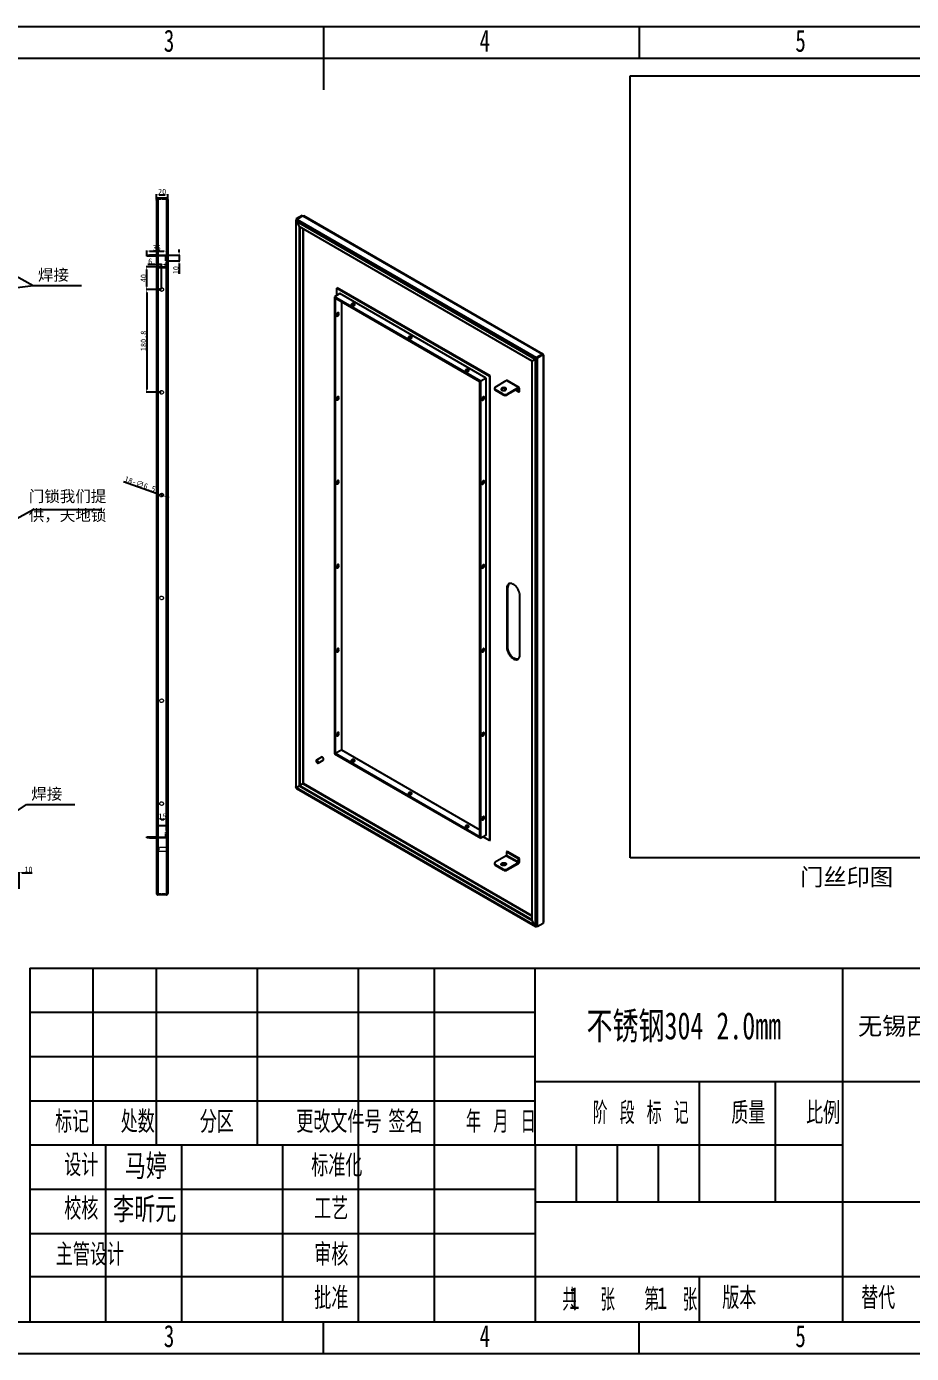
# Model space of a CAD drawing. Header units: millimetres. Extents: x -14348 to 6039, y -1826 to 2921.
# Drawn here: x -58 to 1499, y 588 to 2921 of the extents above; entities that cross this region are included whole.
import ezdxf

# ---------------------------------------------------------------- set-up
doc = ezdxf.new("R2010")
doc.units = ezdxf.units.MM
doc.linetypes.add('HIDDEN', pattern=[1.905, 1.27, -0.635])
doc.layers.add('图框', color=7, linetype='Continuous')
doc.layers.add('标注', color=3, linetype='Continuous')
doc.layers.add('文字层', color=3, linetype='Continuous', lineweight=25)
doc.styles.add('SLDTEXTSTYLE0', font='TXT', dxfattribs={"width": 0.7, "bigfont": 'bigfont'})
doc.styles.add('SLDTEXTSTYLE1', font='TXT', dxfattribs={"width": 0.6, "bigfont": 'bigfont'})
doc.styles.add('SLDTEXTSTYLE2', font='TXT', dxfattribs={"width": 0.614286, "bigfont": 'bigfont'})
doc.styles.add('SLDTEXTSTYLE3', font='TXT', dxfattribs={"width": 0.62, "bigfont": 'bigfont'})
doc.styles.add('SLDTEXTSTYLE5', font='TXT', dxfattribs={"width": 0.7})
doc.dimstyles.new('ISO-25', dxfattribs={"dimtxt": 10, "dimasz": 5, "dimexe": 1.25, "dimexo": 0.625, "dimtad": 1, "dimdsep": 46, "dimtxsty": 'Standard', "dimcen": 2.5, "dimadec": 0, "dimazin": 0, "dimtfac": 1, "dimtmove": 0, "dimatfit": 3, "dimfxl": 1, "dimarcsym": 0})
picture_1 = doc.add_image_def('image1.png', size_in_pixel=(474, 810))

# ---------------------------------------------------------------- blocks, each defined once
blk = doc.blocks.new('*D208')
at = {"layer": 'Defpoints', "color": 0, "transparency": 16777216}
for p in [(-71.4, 1433.3), (-81.4, 1404.5), (-71.4, 1404.5)]:
    blk.add_point(p, dxfattribs=at)
at = {"layer": '标注', "color": 0, "lineweight": -2, "transparency": 16777216}
for p, q in [((-86.4, 1433.3), (-91.4, 1433.3)), ((-81.4, 1405.1), (-81.4, 1434.6)), ((-81.4, 1433.3), (-71.4, 1433.3)), ((-71.4, 1405.1), (-71.4, 1434.6)), ((-66.4, 1433.3), (-48.5, 1433.3))]:
    blk.add_line(p, q, dxfattribs=at)
at = {"layer": '标注', "color": 0, "transparency": 16777216}
for points in [[(-86.4, 1434.1), (-86.4, 1432.5), (-81.4, 1433.3)], [(-66.4, 1434.1), (-66.4, 1432.5), (-71.4, 1433.3)]]:
    blk.add_solid(points, dxfattribs=at)
at = {"layer": '标注', "color": 0, "transparency": 16777216, "insert": (-54.9, 1438.9), "char_height": 10, "attachment_point": 5}
blk.add_mtext('10', dxfattribs=at)
blk = doc.blocks.new('*D221')
at = {"layer": 'Defpoints', "color": 0, "transparency": 16777216}
for p in [(188.3, 2526.4), (153.3, 2517.4), (188.3, 2516.9)]:
    blk.add_point(p, dxfattribs=at)
at = {"layer": '标注', "color": 0, "lineweight": -2, "transparency": 16777216}
for p, q in [((153.3, 2518), (153.3, 2527.7)), ((158.3, 2526.4), (183.3, 2526.4)), ((188.3, 2517.5), (188.3, 2527.7))]:
    blk.add_line(p, q, dxfattribs=at)
at = {"layer": '标注', "color": 0, "transparency": 16777216}
for points in [[(158.3, 2527.3), (158.3, 2525.6), (153.3, 2526.4)], [(183.3, 2527.3), (183.3, 2525.6), (188.3, 2526.4)]]:
    blk.add_solid(points, dxfattribs=at)
at = {"layer": '标注', "color": 0, "transparency": 16777216, "insert": (170.8, 2532.1), "char_height": 10, "attachment_point": 5}
blk.add_mtext('35', dxfattribs=at)
blk = doc.blocks.new('*D222')
at = {"layer": 'Defpoints', "color": 0, "transparency": 16777216}
for p in [(185.8, 2519.4), (186.3, 2509.4), (210.1, 2509.4)]:
    blk.add_point(p, dxfattribs=at)
at = {"layer": '标注', "color": 0, "lineweight": -2, "transparency": 16777216}
for p, q in [((210.1, 2524.4), (210.1, 2529.4)), ((186.4, 2519.4), (211.4, 2519.4)), ((186.9, 2509.4), (211.4, 2509.4)), ((210.1, 2519.4), (210.1, 2509.4)), ((210.1, 2504.4), (210.1, 2486.5))]:
    blk.add_line(p, q, dxfattribs=at)
at = {"layer": '标注', "color": 0, "transparency": 16777216}
for points in [[(209.3, 2524.4), (210.9, 2524.4), (210.1, 2519.4)], [(209.3, 2504.4), (210.9, 2504.4), (210.1, 2509.4)]]:
    blk.add_solid(points, dxfattribs=at)
at = {"layer": '标注', "color": 0, "transparency": 16777216, "insert": (204.5, 2493), "char_height": 10, "attachment_point": 5, "rotation": 90}
blk.add_mtext('10', dxfattribs=at)
blk = doc.blocks.new('*D223')
at = {"layer": 'Defpoints', "color": 0, "transparency": 16777216}
for p in [(170.3, 2616.8), (190.3, 2625.3), (190.3, 2616.8)]:
    blk.add_point(p, dxfattribs=at)
at = {"layer": '标注', "color": 0, "lineweight": -2, "transparency": 16777216}
for p, q in [((170.3, 2617.5), (170.3, 2626.5)), ((175.3, 2625.3), (185.3, 2625.3)), ((190.3, 2617.5), (190.3, 2626.5))]:
    blk.add_line(p, q, dxfattribs=at)
at = {"layer": '标注', "color": 0, "transparency": 16777216}
for points in [[(175.3, 2626.1), (175.3, 2624.5), (170.3, 2625.3)], [(185.3, 2626.1), (185.3, 2624.5), (190.3, 2625.3)]]:
    blk.add_solid(points, dxfattribs=at)
at = {"layer": '标注', "color": 0, "transparency": 16777216, "insert": (180.3, 2630.9), "char_height": 10, "attachment_point": 5}
blk.add_mtext('20', dxfattribs=at)
blk = doc.blocks.new('*D224')
at = {"layer": 'Defpoints', "color": 0, "transparency": 16777216}
for p in [(153.1, 2498.9), (179.3, 2498.9), (179.3, 2458.9)]:
    blk.add_point(p, dxfattribs=at)
at = {"layer": '标注', "color": 0, "lineweight": -2, "transparency": 16777216}
for p, q in [((178.7, 2498.9), (151.9, 2498.9)), ((153.1, 2463.9), (153.1, 2493.9)), ((178.7, 2458.9), (151.9, 2458.9))]:
    blk.add_line(p, q, dxfattribs=at)
at = {"layer": '标注', "color": 0, "transparency": 16777216}
for points in [[(152.3, 2493.9), (154, 2493.9), (153.1, 2498.9)], [(152.3, 2463.9), (154, 2463.9), (153.1, 2458.9)]]:
    blk.add_solid(points, dxfattribs=at)
at = {"layer": '标注', "color": 0, "transparency": 16777216, "insert": (147.5, 2478.9), "char_height": 10, "attachment_point": 5, "rotation": 90}
blk.add_mtext('40', dxfattribs=at)
blk = doc.blocks.new('*D225')
at = {"layer": 'Defpoints', "color": 0, "transparency": 16777216}
for p in [(179.3, 2458.9), (153.1, 2278.1), (179.3, 2278.1)]:
    blk.add_point(p, dxfattribs=at)
at = {"layer": '标注', "color": 0, "lineweight": -2, "transparency": 16777216}
for p, q in [((178.7, 2458.9), (151.9, 2458.9)), ((153.1, 2453.9), (153.1, 2283.1)), ((178.7, 2278.1), (151.9, 2278.1))]:
    blk.add_line(p, q, dxfattribs=at)
at = {"layer": '标注', "color": 0, "transparency": 16777216}
for points in [[(152.3, 2453.9), (154, 2453.9), (153.1, 2458.9)], [(152.3, 2283.1), (154, 2283.1), (153.1, 2278.1)]]:
    blk.add_solid(points, dxfattribs=at)
at = {"layer": '标注', "color": 0, "transparency": 16777216, "insert": (147.5, 2368.5), "char_height": 10, "attachment_point": 5, "rotation": 90}
blk.add_mtext('180.8', dxfattribs=at)
blk = doc.blocks.new('*D226')
at = {"layer": 'Defpoints', "color": 0, "transparency": 16777216}
for p in [(176.2, 2098.4), (182.3, 2096.2)]:
    blk.add_point(p, dxfattribs=at)
at = {"layer": '标注', "color": 0, "lineweight": -2, "transparency": 16777216}
for p, q in [((112.2, 2121.2), (171.5, 2100.1)), ((182.3, 2096.2), (176.2, 2098.4)), ((187.1, 2094.5), (191.8, 2092.9))]:
    blk.add_line(p, q, dxfattribs=at)
at = {"layer": '标注', "color": 0, "transparency": 16777216}
for points in [[(171.8, 2100.9), (171.2, 2099.3), (176.2, 2098.4)], [(187.3, 2095.3), (186.8, 2093.8), (182.3, 2096.2)]]:
    blk.add_solid(points, dxfattribs=at)
at = {"layer": '标注', "color": 0, "transparency": 16777216, "insert": (141.4, 2116.8), "char_height": 10, "attachment_point": 5, "rotation": 340.3968}
blk.add_mtext('18-∅6.5', dxfattribs=at)
blk = doc.blocks.new('*D229')
at = {"layer": 'Defpoints', "color": 0, "transparency": 16777216}
for p in [(173.3, 2498.9), (179.3, 2502.8), (179.3, 2458.9)]:
    blk.add_point(p, dxfattribs=at)
at = {"layer": '标注', "color": 0, "lineweight": -2, "transparency": 16777216}
for p, q in [((168.3, 2502.8), (155.4, 2502.8)), ((173.3, 2499.5), (173.3, 2504.1)), ((179.3, 2502.8), (173.3, 2502.8)), ((179.3, 2459.5), (179.3, 2504.1)), ((184.3, 2502.8), (189.3, 2502.8))]:
    blk.add_line(p, q, dxfattribs=at)
at = {"layer": '标注', "color": 0, "transparency": 16777216}
for points in [[(168.3, 2503.7), (168.3, 2502), (173.3, 2502.8)], [(184.3, 2503.7), (184.3, 2502), (179.3, 2502.8)]]:
    blk.add_solid(points, dxfattribs=at)
at = {"layer": '标注', "color": 0, "transparency": 16777216, "insert": (159.3, 2508.5), "char_height": 10, "attachment_point": 5}
blk.add_mtext('6', dxfattribs=at)
blk = doc.blocks.new('*D230')
at = {"layer": 'Defpoints', "color": 0, "transparency": 16777216}
for p in [(188.3, 1527), (188.3, 1516.9), (173.3, 1514.9)]:
    blk.add_point(p, dxfattribs=at)
at = {"layer": '标注', "color": 0, "lineweight": -2, "transparency": 16777216}
for p, q in [((173.3, 1515.5), (173.3, 1528.2)), ((178.3, 1527), (183.3, 1527)), ((188.3, 1517.5), (188.3, 1528.2))]:
    blk.add_line(p, q, dxfattribs=at)
at = {"layer": '标注', "color": 0, "transparency": 16777216}
for points in [[(178.3, 1527.8), (178.3, 1526.1), (173.3, 1527)], [(183.3, 1527.8), (183.3, 1526.1), (188.3, 1527)]]:
    blk.add_solid(points, dxfattribs=at)
at = {"layer": '标注', "color": 0, "transparency": 16777216, "insert": (180.8, 1532.6), "char_height": 10, "attachment_point": 5}
blk.add_mtext('15', dxfattribs=at)

msp = doc.modelspace()

# ---------------------------------------------------------------- linework, layer by layer
at = {"color": 7, "linetype": 'Continuous', "lineweight": 25}
for p, q in [((170.287, 2616.911), (172.287, 2616.911)), ((170.287, 2616.911), (170.287, 2616.84)), ((170.287, 2616.204), (170.287, 2616.84)), ((170.287, 2616.84), (172.287, 2616.84)), ((170.287, 2616.204), (170.287, 1397.618)), ((172.287, 2616.911), (172.287, 2616.84)), ((172.287, 2616.638), (172.287, 2616.84)), ((172.787, 2619.411), (172.787, 2616.704)), ((187.787, 2619.411), (172.787, 2619.411)), ((172.787, 2616.704), (172.787, 1397.118)), ((187.787, 2616.704), (187.787, 2619.411)), ((187.787, 2616.704), (187.787, 1397.118)), ((190.287, 2616.911), (188.287, 2616.911)), ((190.287, 2616.911), (190.287, 1396.911)), ((415.273, 2579.688), (415.273, 1584.255)), ((426.612, 2589.246), (416.005, 2583.123)), ((416.005, 2583.123), (416.005, 2580.913)), ((416.005, 2583.123), (417.42, 2582.307)), ((416.005, 2580.913), (416.801, 2580.453)), ((416.005, 2578.983), (416.055, 2579.012)), ((416.005, 2578.464), (416.005, 2578.983)), ((416.005, 2578.983), (421.309, 2569.798)), ((416.005, 1583.439), (416.005, 2578.464)), ((416.055, 2579.012), (416.533, 2579.288)), ((416.055, 2579.012), (421.359, 2569.827)), ((416.505, 2578.752), (416.055, 2579.012)), ((836.234, 2336.448), (416.505, 2578.752)), ((428.026, 2588.43), (417.42, 2582.307)), ((417.42, 2582.307), (417.42, 2581.511)), ((428.097, 2588.389), (417.49, 2582.266)), ((417.49, 2582.266), (417.92, 2582.018)), ((417.49, 2581.583), (417.49, 2582.266)), ((417.92, 2582.018), (838.355, 2339.306)), ((421.309, 2569.798), (421.359, 2569.827)), ((421.309, 2569.798), (421.309, 1585.981)), ((831.381, 2333.126), (421.359, 2569.827)), ((422.723, 2569.039), (422.723, 1586.798)), ((426.612, 2589.246), (428.026, 2588.43)), ((428.026, 2588.348), (428.026, 2588.43)), ((428.526, 2588.141), (428.097, 2588.389)), ((848.962, 2345.429), (428.526, 2588.141)), ((850.362, 2345.466), (429.626, 2588.352)), ((153.287, 2517.411), (153.287, 2519.411)), ((153.287, 2519.411), (158.287, 2519.411)), ((158.287, 2517.411), (153.287, 2517.411)), ((158.287, 2519.411), (158.287, 2517.411)), ((170.287, 2519.411), (158.287, 2519.411)), ((170.287, 2517.411), (158.287, 2517.411)), ((493.08, 2451.666), (483.534, 2446.155)), ((487.423, 2461.464), (488.484, 2462.076)), ((487.423, 2461.464), (756.124, 2306.346)), ((487.423, 2448.4), (487.423, 2461.464)), ((757.184, 2306.958), (488.484, 2462.076)), ((750.467, 2303.079), (493.08, 2451.666)), ((483.534, 2446.155), (483.534, 1642.679)), ((740.921, 2297.569), (483.534, 2446.155)), ((739.507, 2296.752), (484.948, 2443.705)), ((484.948, 2443.705), (484.948, 1643.495)), ((495.555, 2437.582), (495.555, 1649.618)), ((487.423, 2413.116), (487.423, 2415.801)), ((836.684, 2336.188), (831.381, 2333.126)), ((831.381, 2333.126), (832.795, 2333.942)), ((836.734, 2336.102), (831.431, 2333.039)), ((838.098, 2337.005), (832.795, 2333.942)), ((836.234, 2336.448), (837.648, 2337.265)), ((836.234, 2336.448), (836.684, 2336.188)), ((836.684, 2336.188), (838.098, 2337.005)), ((836.734, 2336.102), (838.148, 2336.918)), ((836.734, 2335.582), (838.148, 2336.399)), ((836.734, 2335.582), (836.734, 2336.102)), ((836.734, 2335.582), (836.734, 1340.557)), ((837.648, 2337.265), (838.098, 2337.005)), ((838.148, 2336.399), (838.148, 2336.918)), ((838.355, 2339.306), (838.355, 2337.673)), ((838.785, 2339.058), (838.355, 2339.306)), ((838.785, 2337.425), (838.355, 2337.673)), ((849.391, 2345.181), (838.785, 2339.058)), ((838.785, 2337.425), (838.785, 2339.058)), ((838.855, 2337.466), (838.785, 2337.425)), ((849.462, 2345.14), (838.855, 2339.017)), ((840.269, 2338.201), (838.855, 2339.017)), ((838.855, 2339.017), (838.855, 2336.807)), ((840.269, 2335.99), (838.855, 2336.807)), ((850.876, 2344.324), (840.269, 2338.201)), ((840.269, 2338.201), (840.269, 2335.99)), ((840.269, 2335.99), (840.269, 1340.149)), ((848.962, 2345.429), (849.391, 2345.181)), ((849.391, 2345.1), (849.391, 2345.181)), ((850.876, 2344.324), (849.462, 2345.14)), ((850.876, 2342.114), (850.876, 2344.324)), ((850.876, 2342.114), (850.876, 1346.272)), ((851.608, 1347.119), (851.608, 2343.307)), ((831.431, 1349.223), (831.431, 2333.039)), ((739.507, 1496.542), (739.507, 2296.752)), ((750.467, 2303.079), (740.921, 2297.569)), ((740.921, 1494.092), (740.921, 2297.569)), ((750.467, 1499.603), (750.467, 2303.079)), ((756.124, 2306.346), (757.184, 2306.958)), ((756.124, 2306.346), (756.124, 1489.805)), ((757.184, 1490.418), (757.184, 2306.958)), ((766.377, 2287.366), (785.822, 2298.592)), ((807.035, 2286.346), (785.822, 2298.592)), ((808.285, 2286.47), (787.072, 2298.716)), ((487.423, 2265.486), (487.423, 2268.171)), ((764.912, 2285.325), (764.912, 2283.692)), ((780.519, 2275.12), (766.377, 2283.284)), ((766.377, 2283.284), (766.377, 2281.651)), ((780.519, 2273.487), (766.377, 2281.651)), ((780.519, 2273.487), (780.519, 2275.12)), ((807.035, 2286.346), (787.59, 2275.12)), ((807.035, 2284.713), (787.59, 2273.487)), ((787.59, 2275.12), (787.59, 2273.487)), ((801.731, 2281.651), (807.389, 2278.384)), ((807.035, 2284.713), (807.035, 2286.346)), ((807.389, 2284.508), (808.803, 2285.325)), ((807.389, 2278.384), (807.389, 2284.508)), ((808.803, 2279.201), (807.389, 2278.384)), ((808.803, 2279.201), (808.803, 2285.325)), ((487.423, 2117.855), (487.423, 2120.54)), ((487.423, 1970.224), (487.423, 1972.91)), ((786.883, 1934.006), (788.297, 1934.823)), ((786.883, 1934.006), (786.883, 1829.081)), ((788.297, 1829.897), (788.297, 1934.823)), ((809.51, 1816.018), (809.51, 1920.944)), ((487.423, 1822.594), (487.423, 1825.279)), ((786.883, 1829.081), (788.297, 1829.897)), ((487.423, 1674.963), (487.423, 1677.648)), ((460.821, 1636.699), (451.629, 1631.393)), ((483.534, 1642.679), (740.921, 1494.092)), ((484.948, 1643.495), (495.555, 1649.618)), ((484.948, 1643.495), (739.507, 1496.542)), ((495.555, 1649.618), (739.507, 1508.788)), ((454.628, 1626.196), (463.821, 1631.503)), ((515.759, 1628.565), (513.436, 1629.906)), ((417.42, 1583.735), (422.723, 1586.798)), ((421.309, 1585.981), (422.723, 1586.798)), ((421.359, 1585.895), (422.773, 1586.711)), ((422.773, 1586.711), (831.431, 1350.798)), ((428.097, 1589.76), (422.795, 1586.699)), ((428.026, 1590.378), (428.026, 1589.719)), ((428.526, 1589.512), (428.097, 1589.76)), ((416.005, 1582.919), (421.309, 1585.981)), ((416.005, 1582.919), (417.42, 1583.735)), ((416.005, 1583.439), (416.005, 1582.919)), ((416.005, 1582.861), (416.005, 1582.919)), ((416.005, 1582.861), (416.055, 1582.832)), ((416.055, 1582.832), (421.359, 1585.895)), ((416.505, 1582.573), (416.055, 1582.832)), ((836.234, 1340.268), (416.505, 1582.573)), ((416.846, 1581.53), (836.929, 1339.022)), ((417.42, 1583.62), (417.42, 1583.735)), ((421.359, 1585.895), (831.381, 1349.194)), ((616.168, 1570.6), (613.845, 1571.941)), ((153.287, 1494.411), (153.287, 1496.411)), ((153.287, 1496.411), (158.287, 1496.411)), ((158.287, 1494.411), (153.287, 1494.411)), ((158.287, 1496.411), (158.287, 1494.411)), ((158.287, 1496.411), (170.287, 1496.411)), ((158.287, 1494.411), (170.287, 1494.411)), ((716.577, 1512.635), (714.254, 1513.976)), ((750.467, 1499.603), (740.921, 1494.092)), ((756.124, 1489.805), (744.809, 1496.337)), ((756.124, 1489.805), (757.184, 1490.418)), ((787.59, 1470.823), (786.176, 1470.007)), ((786.176, 1470.007), (786.176, 1463.883)), ((807.389, 1457.761), (786.176, 1470.007)), ((808.803, 1458.577), (787.59, 1470.823)), ((764.912, 1450.004), (764.912, 1448.371)), ((785.822, 1463.271), (766.377, 1452.045)), ((766.377, 1447.963), (780.519, 1439.799)), ((766.377, 1447.963), (766.377, 1446.33)), ((785.822, 1463.271), (807.035, 1451.024)), ((807.389, 1451.637), (786.176, 1463.883)), ((787.59, 1439.799), (807.035, 1451.024)), ((787.59, 1438.166), (807.035, 1449.391)), ((807.035, 1451.024), (807.035, 1449.391)), ((808.803, 1458.577), (807.389, 1457.761)), ((807.389, 1451.637), (807.389, 1457.761)), ((807.389, 1451.637), (808.803, 1452.453)), ((808.803, 1452.453), (808.803, 1458.577)), ((766.377, 1446.33), (780.519, 1438.166)), ((780.519, 1438.166), (780.519, 1439.799)), ((787.59, 1439.799), (787.59, 1438.166)), ((170.287, 1397.618), (170.287, 1396.982)), ((170.287, 1396.982), (172.287, 1396.982)), ((170.287, 1396.911), (170.287, 1396.982)), ((170.287, 1396.911), (172.287, 1396.911)), ((172.287, 1397.183), (172.287, 1396.982)), ((172.287, 1396.911), (172.287, 1396.982)), ((172.787, 1394.411), (172.787, 1397.118)), ((187.787, 1394.411), (172.787, 1394.411)), ((187.787, 1397.118), (187.787, 1394.411)), ((190.287, 1396.911), (188.287, 1396.911)), ((831.381, 1349.194), (831.431, 1349.223)), ((836.684, 1340.009), (831.381, 1349.194)), ((836.734, 1340.038), (831.431, 1349.223)), ((836.234, 1340.268), (836.684, 1340.009)), ((836.684, 1340.009), (836.734, 1340.038)), ((836.734, 1340.557), (836.734, 1340.038)), ((836.734, 1340.038), (837.211, 1340.313)), ((838.355, 1339.043), (838.355, 1339.963)), ((838.785, 1338.796), (838.355, 1339.043)), ((838.785, 1339.933), (838.785, 1338.796)), ((838.855, 1338.836), (838.785, 1338.796)), ((838.855, 1338.755), (838.855, 1339.933)), ((840.269, 1337.938), (838.855, 1338.755)), ((850.876, 1344.061), (840.269, 1337.938)), ((840.269, 1337.938), (840.269, 1340.149)), ((850.876, 1346.272), (850.876, 1344.061))]:
    msp.add_line(p, q, dxfattribs=at)
at = {"color": 7, "linetype": 'HIDDEN', "lineweight": 18}
for p, q in [((170.287, 2616.204), (172.287, 2616.204)), ((172.287, 2616.204), (172.287, 2616.638)), ((172.287, 1397.618), (172.287, 2616.204)), ((187.787, 2617.411), (172.787, 2617.411)), ((172.787, 2616.704), (172.787, 1397.118)), ((187.787, 1397.118), (187.787, 2616.704)), ((188.287, 2616.911), (188.287, 1396.911)), ((170.287, 2609.411), (172.287, 2609.411)), ((170.287, 2609.34), (172.287, 2609.34)), ((158.287, 2517.411), (158.287, 2519.411)), ((159.787, 2519.411), (159.787, 2517.411)), ((168.787, 2517.411), (168.787, 2519.411)), ((185.787, 2519.411), (170.287, 2519.411)), ((185.787, 2517.411), (170.287, 2517.411)), ((186.787, 2498.911), (173.287, 2498.911)), ((173.287, 1514.911), (173.287, 2498.911)), ((173.287, 2496.911), (188.287, 2496.911)), ((176.037, 2498.911), (176.037, 2496.911)), ((182.537, 2496.911), (182.537, 2498.911)), ((185.787, 2517.411), (185.787, 2519.411)), ((186.287, 2516.911), (188.287, 2516.911)), ((186.287, 2509.411), (186.287, 2516.911)), ((188.287, 2509.411), (186.287, 2509.411)), ((186.787, 2506.911), (186.787, 1506.911)), ((186.787, 2506.911), (188.287, 2506.911)), ((190.287, 2087.161), (188.287, 2087.161)), ((188.287, 2071.161), (190.287, 2071.161)), ((188.287, 1942.661), (190.287, 1942.661)), ((188.287, 1926.661), (190.287, 1926.661)), ((173.287, 1516.911), (188.287, 1516.911)), ((176.037, 1516.911), (176.037, 1514.911)), ((182.537, 1514.911), (182.537, 1516.911)), ((158.287, 1494.411), (158.287, 1496.411)), ((159.787, 1496.411), (159.787, 1494.411)), ((168.787, 1494.411), (168.787, 1496.411)), ((170.287, 1496.411), (185.787, 1496.411)), ((170.287, 1494.411), (185.787, 1494.411)), ((186.787, 1514.911), (173.287, 1514.911)), ((185.787, 1496.411), (185.787, 1494.411)), ((186.287, 1496.911), (186.287, 1504.411)), ((188.287, 1504.411), (186.287, 1504.411)), ((186.287, 1496.911), (188.287, 1496.911)), ((186.787, 1506.911), (188.287, 1506.911)), ((175.287, 1471.411), (175.287, 1477.411)), ((188.287, 1477.411), (175.287, 1477.411)), ((175.287, 1471.411), (188.287, 1471.411)), ((170.287, 1404.482), (172.287, 1404.482)), ((170.287, 1404.411), (172.287, 1404.411)), ((170.287, 1397.618), (172.287, 1397.618)), ((172.287, 1397.618), (172.287, 1397.183)), ((187.787, 1396.411), (172.787, 1396.411))]:
    msp.add_line(p, q, dxfattribs=at)
at = {"color": 8, "linetype": 'Continuous', "lineweight": 25}
for p, q in [((428.026, 2565.977), (428.026, 1590.378)), ((428.733, 1590.209), (428.733, 2565.569)), ((807.035, 2284.713), (807.389, 2284.508)), ((428.526, 1589.512), (831.431, 1356.92)), ((831.431, 1357.737), (428.733, 1590.209))]:
    msp.add_line(p, q, dxfattribs=at)
at = {"color": 7, "linetype": 'Continuous', "lineweight": 25, "flags": 128}
for points in [[(513.763, 2430.949), (514.634, 2430.59), (515.659, 2430.414), (516.728, 2430.44), (517.725, 2430.664), (518.541, 2431.063), (519.089, 2431.594), (519.308, 2432.198), (519.176, 2432.811), (518.706, 2433.366), (517.95, 2433.803), (516.988, 2434.074), (515.927, 2434.151), (514.88, 2434.024), (513.961, 2433.708), (513.269, 2433.236), (512.88, 2432.661), (512.836, 2432.044), (513.141, 2431.452), (513.763, 2430.949)], [(518.359, 2431.97), (518.981, 2431.467), (518.987, 2431.459)], [(491.489, 2416.453), (491.365, 2417.243), (491.004, 2417.803), (490.448, 2418.073), (489.755, 2418.024), (489.001, 2417.661), (488.268, 2417.023), (487.634, 2416.18), (487.17, 2415.222), (486.924, 2414.254), (486.924, 2413.381), (487.17, 2412.696), (487.634, 2412.275), (488.268, 2412.163), (489.001, 2412.372), (489.755, 2412.879), (490.448, 2413.63), (491.004, 2414.543), (491.365, 2415.519), (491.489, 2416.453)], [(614.172, 2372.984), (615.043, 2372.625), (616.068, 2372.449), (617.137, 2372.475), (618.134, 2372.699), (618.95, 2373.098), (619.498, 2373.629), (619.717, 2374.233), (619.585, 2374.846), (619.115, 2375.401), (618.359, 2375.838), (617.398, 2376.109), (616.336, 2376.186), (615.289, 2376.059), (614.37, 2375.743), (613.678, 2375.271), (613.289, 2374.696), (613.245, 2374.079), (613.55, 2373.487), (614.172, 2372.984)], [(618.768, 2374.005), (619.39, 2373.502), (619.396, 2373.494)], [(714.581, 2315.019), (715.452, 2314.66), (716.477, 2314.484), (717.546, 2314.51), (718.543, 2314.734), (719.359, 2315.133), (719.907, 2315.664), (720.127, 2316.268), (719.994, 2316.881), (719.524, 2317.436), (718.768, 2317.873), (717.807, 2318.144), (716.745, 2318.221), (715.698, 2318.094), (714.779, 2317.778), (714.087, 2317.306), (713.699, 2316.731), (713.654, 2316.114), (713.96, 2315.522), (714.581, 2315.019)], [(719.177, 2316.04), (719.799, 2315.537), (719.805, 2315.529)], [(491.489, 2268.822), (491.365, 2269.612), (491.004, 2270.172), (490.448, 2270.443), (489.755, 2270.394), (489.001, 2270.031), (488.268, 2269.393), (487.634, 2268.549), (487.17, 2267.592), (486.924, 2266.624), (486.924, 2265.75), (487.17, 2265.066), (487.634, 2264.645), (488.268, 2264.532), (489.001, 2264.741), (489.755, 2265.249), (490.448, 2265.999), (491.004, 2266.912), (491.365, 2267.889), (491.489, 2268.822)], [(747.462, 2268.683), (747.337, 2269.473), (746.977, 2270.033), (746.421, 2270.303), (745.728, 2270.254), (744.974, 2269.891), (744.24, 2269.254), (743.607, 2268.41), (743.142, 2267.453), (742.897, 2266.484), (742.897, 2265.611), (743.142, 2264.926), (743.607, 2264.505), (744.24, 2264.393), (744.974, 2264.602), (745.728, 2265.109), (746.421, 2265.86), (746.977, 2266.773), (747.337, 2267.749), (747.462, 2268.683)], [(778.044, 2285.529), (777.276, 2284.937), (776.829, 2284.245), (776.738, 2283.507), (777.01, 2282.785), (777.624, 2282.136), (778.529, 2281.613), (779.653, 2281.258), (780.905, 2281.101), (782.183, 2281.154), (783.383, 2281.412), (784.408, 2281.855), (785.176, 2282.447), (785.623, 2283.14), (785.715, 2283.878), (785.442, 2284.6), (784.828, 2285.249), (783.923, 2285.772), (782.799, 2286.126), (781.547, 2286.284), (780.27, 2286.231), (779.069, 2285.972), (778.044, 2285.529)], [(778.044, 2283.896), (777.276, 2283.304), (776.954, 2282.876)], [(785.498, 2282.876), (785.442, 2282.967), (784.828, 2283.616), (783.923, 2284.139), (782.799, 2284.493), (781.547, 2284.651), (780.27, 2284.598), (779.069, 2284.339), (778.044, 2283.896)], [(491.489, 2121.192), (491.365, 2121.981), (491.004, 2122.542), (490.448, 2122.812), (489.755, 2122.763), (489.001, 2122.4), (488.268, 2121.762), (487.634, 2120.919), (487.17, 2119.961), (486.924, 2118.993), (486.924, 2118.12), (487.17, 2117.435), (487.634, 2117.014), (488.268, 2116.902), (489.001, 2117.111), (489.755, 2117.618), (490.448, 2118.369), (491.004, 2119.282), (491.365, 2120.258), (491.489, 2121.192)], [(747.462, 2121.052), (747.337, 2121.842), (746.977, 2122.403), (746.421, 2122.673), (745.728, 2122.624), (744.974, 2122.261), (744.24, 2121.623), (743.607, 2120.78), (743.142, 2119.822), (742.897, 2118.854), (742.897, 2117.98), (743.142, 2117.296), (743.607, 2116.875), (744.24, 2116.762), (744.974, 2116.971), (745.728, 2117.479), (746.421, 2118.23), (746.977, 2119.143), (747.337, 2120.119), (747.462, 2121.052)], [(491.489, 1973.561), (491.365, 1974.351), (491.004, 1974.911), (490.448, 1975.182), (489.755, 1975.133), (489.001, 1974.769), (488.268, 1974.132), (487.634, 1973.288), (487.17, 1972.331), (486.924, 1971.363), (486.924, 1970.489), (487.17, 1969.805), (487.634, 1969.383), (488.268, 1969.271), (489.001, 1969.48), (489.755, 1969.987), (490.448, 1970.738), (491.004, 1971.651), (491.365, 1972.627), (491.489, 1973.561)], [(747.462, 1973.422), (747.337, 1974.212), (746.977, 1974.772), (746.421, 1975.042), (745.728, 1974.993), (744.974, 1974.63), (744.24, 1973.992), (743.607, 1973.149), (743.142, 1972.191), (742.897, 1971.223), (742.897, 1970.35), (743.142, 1969.665), (743.607, 1969.244), (744.24, 1969.132), (744.974, 1969.341), (745.728, 1969.848), (746.421, 1970.599), (746.977, 1971.512), (747.337, 1972.488), (747.462, 1973.422)], [(809.51, 1920.944), (809.384, 1922.964), (809.008, 1925.085), (808.39, 1927.259), (807.544, 1929.438), (806.49, 1931.573), (805.251, 1933.617), (803.853, 1935.524), (802.33, 1937.25), (800.714, 1938.759), (799.042, 1940.015), (797.351, 1940.991), (795.679, 1941.665), (794.063, 1942.023), (792.54, 1942.055), (791.143, 1941.761), (789.903, 1941.149), (788.849, 1940.231), (788.003, 1939.028), (787.386, 1937.567), (787.009, 1935.88), (786.883, 1934.006)], [(491.489, 1825.93), (491.365, 1826.72), (491.004, 1827.281), (490.448, 1827.551), (489.755, 1827.502), (489.001, 1827.139), (488.268, 1826.501), (487.634, 1825.658), (487.17, 1824.7), (486.924, 1823.732), (486.924, 1822.858), (487.17, 1822.174), (487.634, 1821.753), (488.268, 1821.641), (489.001, 1821.85), (489.755, 1822.357), (490.448, 1823.108), (491.004, 1824.021), (491.365, 1824.997), (491.489, 1825.93)], [(747.462, 1825.791), (747.337, 1826.581), (746.977, 1827.141), (746.421, 1827.412), (745.728, 1827.363), (744.974, 1827), (744.24, 1826.362), (743.607, 1825.518), (743.142, 1824.561), (742.897, 1823.593), (742.897, 1822.719), (743.142, 1822.035), (743.607, 1821.614), (744.24, 1821.501), (744.974, 1821.71), (745.728, 1822.218), (746.421, 1822.968), (746.977, 1823.881), (747.337, 1824.858), (747.462, 1825.791)], [(786.883, 1829.081), (787.009, 1827.061), (787.386, 1824.94), (788.003, 1822.765), (788.849, 1820.586), (789.903, 1818.451), (791.143, 1816.407), (792.54, 1814.501), (794.063, 1812.774), (795.679, 1811.266), (797.351, 1810.009), (799.042, 1809.033), (800.714, 1808.359), (802.33, 1808.002), (803.853, 1807.969), (805.251, 1808.263), (806.49, 1808.875), (807.544, 1809.793), (808.39, 1810.996), (809.008, 1812.457), (809.384, 1814.144), (809.51, 1816.018)], [(806.872, 1809.155), (806.665, 1809.079), (805.268, 1808.786), (803.744, 1808.818), (802.128, 1809.175), (800.456, 1809.85), (798.765, 1810.826), (797.093, 1812.082), (795.477, 1813.59), (793.954, 1815.317), (792.557, 1817.224), (791.317, 1819.267), (790.263, 1821.403), (789.418, 1823.582), (788.8, 1825.756), (788.423, 1827.877), (788.297, 1829.897)], [(491.489, 1678.3), (491.365, 1679.09), (491.004, 1679.65), (490.448, 1679.92), (489.755, 1679.871), (489.001, 1679.508), (488.268, 1678.871), (487.634, 1678.027), (487.17, 1677.069), (486.924, 1676.101), (486.924, 1675.228), (487.17, 1674.543), (487.634, 1674.122), (488.268, 1674.01), (489.001, 1674.219), (489.755, 1674.726), (490.448, 1675.477), (491.004, 1676.39), (491.365, 1677.366), (491.489, 1678.3)], [(747.462, 1678.161), (747.337, 1678.95), (746.977, 1679.511), (746.421, 1679.781), (745.728, 1679.732), (744.974, 1679.369), (744.24, 1678.731), (743.607, 1677.888), (743.142, 1676.93), (742.897, 1675.962), (742.897, 1675.089), (743.142, 1674.404), (743.607, 1673.983), (744.24, 1673.871), (744.974, 1674.08), (745.728, 1674.587), (746.421, 1675.338), (746.977, 1676.251), (747.337, 1677.227), (747.462, 1678.161)], [(463.821, 1631.503), (464.158, 1631.816), (464.41, 1632.47), (464.41, 1633.32), (464.158, 1634.265), (463.684, 1635.19), (463.046, 1635.984), (462.321, 1636.551)], [(453.129, 1631.244), (452.403, 1631.515), (451.765, 1631.458), (451.291, 1631.08), (451.039, 1630.426), (451.039, 1629.575), (451.291, 1628.63), (451.765, 1627.705), (452.403, 1626.911), (453.129, 1626.345), (453.854, 1626.074), (454.492, 1626.131), (454.966, 1626.509), (455.218, 1627.163), (455.218, 1628.014), (454.966, 1628.959), (454.492, 1629.884), (453.854, 1630.677), (453.129, 1631.244)], [(513.763, 1629.106), (514.634, 1628.747), (515.659, 1628.571), (516.728, 1628.597), (517.725, 1628.821), (518.541, 1629.22), (519.089, 1629.751), (519.308, 1630.355), (519.176, 1630.968), (518.706, 1631.523), (517.95, 1631.96), (516.988, 1632.231), (515.927, 1632.307), (514.88, 1632.181), (513.961, 1631.865), (513.269, 1631.393), (512.88, 1630.818), (512.836, 1630.201), (513.141, 1629.609), (513.763, 1629.106)], [(518.359, 1630.126), (518.981, 1629.624), (518.987, 1629.616)], [(614.172, 1571.141), (615.043, 1570.782), (616.068, 1570.606), (617.137, 1570.632), (618.134, 1570.856), (618.95, 1571.255), (619.498, 1571.786), (619.717, 1572.39), (619.585, 1573.003), (619.115, 1573.558), (618.359, 1573.995), (617.398, 1574.266), (616.336, 1574.342), (615.289, 1574.216), (614.37, 1573.9), (613.678, 1573.428), (613.289, 1572.853), (613.245, 1572.236), (613.55, 1571.644), (614.172, 1571.141)], [(618.768, 1572.161), (619.39, 1571.659), (619.396, 1571.651)], [(747.462, 1530.53), (747.337, 1531.32), (746.977, 1531.88), (746.421, 1532.151), (745.728, 1532.102), (744.974, 1531.738), (744.24, 1531.101), (743.607, 1530.257), (743.142, 1529.3), (742.897, 1528.332), (742.897, 1527.458), (743.142, 1526.774), (743.607, 1526.352), (744.24, 1526.24), (744.974, 1526.449), (745.728, 1526.956), (746.421, 1527.707), (746.977, 1528.62), (747.337, 1529.596), (747.462, 1530.53)], [(714.581, 1513.176), (715.452, 1512.817), (716.477, 1512.641), (717.546, 1512.667), (718.543, 1512.891), (719.359, 1513.29), (719.907, 1513.821), (720.127, 1514.425), (719.994, 1515.038), (719.524, 1515.593), (718.768, 1516.03), (717.807, 1516.301), (716.745, 1516.378), (715.698, 1516.251), (714.779, 1515.935), (714.087, 1515.463), (713.699, 1514.888), (713.654, 1514.271), (713.96, 1513.679), (714.581, 1513.176)], [(719.177, 1514.197), (719.799, 1513.694), (719.805, 1513.686)], [(784.408, 1446.534), (783.383, 1446.091), (782.183, 1445.833), (780.905, 1445.78), (779.653, 1445.937), (778.529, 1446.292), (777.624, 1446.814), (777.01, 1447.463), (776.738, 1448.186), (776.829, 1448.923), (777.276, 1449.616), (778.044, 1450.208), (779.069, 1450.651), (780.27, 1450.91), (781.547, 1450.962), (782.799, 1450.805), (783.923, 1450.451), (784.828, 1449.928), (785.442, 1449.279), (785.715, 1448.556), (785.623, 1447.819), (785.176, 1447.126), (784.408, 1446.534)], [(776.954, 1447.555), (777.276, 1447.983), (778.044, 1448.575), (779.069, 1449.018), (780.27, 1449.277), (781.547, 1449.329), (782.799, 1449.172), (783.923, 1448.818), (784.828, 1448.295), (785.442, 1447.646), (785.498, 1447.555)]]:
    msp.add_lwpolyline(points, dxfattribs=at)
at = {"color": 7, "linetype": 'HIDDEN', "lineweight": 18}
for centre in [(179.287, 2458.911), (179.287, 2278.111), (179.287, 2097.311), (179.287, 1916.511), (179.287, 1735.711), (179.287, 1554.911)]:
    msp.add_circle(centre, 3.25, dxfattribs=at)
for centre, radius, start, end in [((185.787, 2516.911), 2.5, 0, 90), ((185.787, 2516.911), 0.5, 0, 90), ((185.787, 1496.911), 2.5, 270, 360), ((185.787, 1496.911), 0.5, 270, 0)]:
    msp.add_arc(centre, radius, start, end, dxfattribs=at)
at = {"color": 7, "linetype": 'Continuous', "lineweight": 25}
for centre, radius, start, end in [((516.101, 2428.091), 4.488, 59.7929, 131.361273), ((485.674, 2417.156), 4.369, 287.949765, 12.055612), ((616.51, 2370.126), 4.488, 59.792907, 131.361225), ((716.919, 2312.161), 4.488, 59.792919, 131.361154), ((767.151, 2285.325), 2.183, 110.783421, 249.216579), ((786.555, 2297.57), 1.257, 65.692881, 125.617577), ((485.674, 2269.526), 4.369, 287.949765, 12.055612), ((741.647, 2269.386), 4.369, 287.949765, 12.055612), ((767.415, 2283.942), 2.515, 185.694799, 245.625342), ((784.054, 2281.944), 7.685, 242.609672, 297.390328), ((784.054, 2280.311), 7.685, 242.609672, 297.390328), ((807.726, 2285.5), 1.092, 350.785963, 129.203285), ((807.173, 2284.543), 0.218, 350.785963, 129.203285), ((485.674, 2121.895), 4.369, 287.949765, 12.055612), ((741.647, 2121.756), 4.369, 287.949765, 12.055612), ((485.674, 1974.264), 4.369, 287.949765, 12.055612), ((741.647, 1974.125), 4.369, 287.949765, 12.055612), ((796.646, 1935.551), 8.381, 132.951232, 184.989652), ((485.674, 1826.634), 4.369, 287.949765, 12.055612), ((741.647, 1826.494), 4.369, 287.949765, 12.055612), ((485.674, 1679.003), 4.369, 287.949765, 12.055612), ((741.647, 1678.864), 4.369, 287.949765, 12.055612), ((461.451, 1635.418), 1.428, 52.485264, 116.204277), ((516.101, 1626.248), 4.488, 59.792904, 131.361249), ((616.51, 1568.283), 4.488, 59.792907, 131.361225), ((741.647, 1531.233), 4.369, 287.949765, 12.055612), ((716.919, 1510.318), 4.488, 59.792907, 131.361225), ((767.415, 1448.62), 2.515, 185.694799, 245.625342), ((767.151, 1450.004), 2.183, 110.783421, 249.216579), ((785.408, 1463.918), 0.768, 302.605478, 357.394522), ((804.965, 1452.628), 3.842, 302.605478, 357.394522), ((806.621, 1451.672), 0.768, 302.605478, 357.394522), ((784.054, 1446.622), 7.685, 242.609672, 297.390328), ((784.054, 1444.989), 7.685, 242.609672, 297.390328)]:
    msp.add_arc(centre, radius, start, end, dxfattribs=at)
for points in [[(172.787, 2619.411), (172.459, 2619.373), (171.804, 2619.298), (170.978, 2618.72), (170.399, 2617.894), (170.324, 2617.238), (170.287, 2616.911)], [(170.287, 2616.204), (170.324, 2616.245), (170.399, 2616.329), (170.978, 2616.454), (171.804, 2616.579), (172.459, 2616.662), (172.787, 2616.704)], [(172.787, 2617.411), (172.721, 2617.403), (172.59, 2617.388), (172.425, 2617.273), (172.309, 2617.107), (172.294, 2616.976), (172.287, 2616.911)], [(190.287, 2616.911), (190.249, 2617.238), (190.174, 2617.894), (189.596, 2618.72), (188.769, 2619.298), (188.114, 2619.373), (187.787, 2619.411)], [(188.287, 2616.911), (188.279, 2616.976), (188.264, 2617.107), (188.148, 2617.273), (187.983, 2617.388), (187.852, 2617.403), (187.787, 2617.411)], [(187.787, 2616.704), (188.114, 2616.721), (188.769, 2616.756), (189.596, 2616.807), (190.174, 2616.859), (190.249, 2616.894), (190.287, 2616.911)], [(416.005, 2580.913), (415.8, 2580.73), (415.39, 2580.364), (415.215, 2579.688), (415.39, 2579.013), (415.8, 2578.647), (416.005, 2578.464)], [(416.505, 2578.752), (416.503, 2579.052), (416.497, 2579.652), (416.817, 2580.614), (417.313, 2581.474), (417.717, 2581.837), (417.92, 2582.018)], [(838.355, 2339.306), (838.094, 2339.159), (837.572, 2338.864), (836.899, 2338.105), (836.402, 2337.246), (836.29, 2336.714), (836.234, 2336.448)], [(836.734, 2335.582), (836.992, 2335.498), (837.509, 2335.329), (838.502, 2335.33), (839.495, 2335.533), (840.011, 2335.838), (840.269, 2335.99)], [(838.355, 2337.673), (838.279, 2337.657), (838.128, 2337.625), (837.923, 2337.514), (837.752, 2337.383), (837.683, 2337.304), (837.648, 2337.265)], [(838.148, 2336.399), (838.2, 2336.409), (838.303, 2336.43), (838.502, 2336.511), (838.7, 2336.634), (838.804, 2336.749), (838.855, 2336.807)], [(850.876, 2344.324), (850.837, 2344.583), (850.76, 2345.101), (850.314, 2345.561), (849.693, 2345.717), (849.206, 2345.525), (848.962, 2345.429)], [(850.876, 2342.114), (851.081, 2342.277), (851.491, 2342.603), (851.667, 2343.219), (851.491, 2343.834), (851.081, 2344.16), (850.876, 2344.324)], [(428.026, 1590.378), (428.078, 1590.388), (428.181, 1590.407), (428.38, 1590.385), (428.578, 1590.322), (428.682, 1590.247), (428.733, 1590.209)], [(428.733, 1590.209), (428.74, 1590.145), (428.754, 1590.018), (428.709, 1589.815), (428.629, 1589.632), (428.56, 1589.552), (428.526, 1589.512)], [(416.005, 1583.439), (415.795, 1583.554), (415.376, 1583.784), (415.307, 1584.098), (415.273, 1584.255)], [(172.787, 1397.118), (172.459, 1397.16), (171.804, 1397.243), (170.978, 1397.368), (170.399, 1397.493), (170.324, 1397.576), (170.287, 1397.618)], [(170.287, 1396.911), (170.324, 1396.583), (170.399, 1395.928), (170.978, 1395.102), (171.804, 1394.524), (172.459, 1394.448), (172.787, 1394.411)], [(172.287, 1396.911), (172.294, 1396.845), (172.309, 1396.714), (172.425, 1396.549), (172.59, 1396.433), (172.721, 1396.418), (172.787, 1396.411)], [(190.287, 1396.911), (190.249, 1396.928), (190.174, 1396.963), (189.596, 1397.014), (188.769, 1397.066), (188.114, 1397.101), (187.787, 1397.118)], [(187.787, 1396.411), (187.852, 1396.418), (187.983, 1396.433), (188.148, 1396.549), (188.264, 1396.714), (188.279, 1396.845), (188.287, 1396.911)], [(187.787, 1394.411), (188.114, 1394.448), (188.769, 1394.524), (189.596, 1395.102), (190.174, 1395.928), (190.249, 1396.583), (190.287, 1396.911)], [(836.234, 1340.268), (836.29, 1339.999), (836.402, 1339.461), (836.899, 1338.971), (837.572, 1338.785), (838.094, 1338.957), (838.355, 1339.043)], [(840.269, 1340.149), (840.011, 1340.065), (839.495, 1339.896), (838.502, 1339.897), (837.509, 1340.1), (836.992, 1340.405), (836.734, 1340.557)], [(851.608, 1347.208), (851.574, 1347.031), (851.506, 1346.677), (851.086, 1346.407), (850.876, 1346.272)]]:
    msp.add_open_spline(points, degree=3, dxfattribs=at)
at = {"color": 7, "linetype": 'HIDDEN', "lineweight": 18}
for points in [[(172.287, 2616.204), (172.294, 2616.245), (172.309, 2616.329), (172.425, 2616.454), (172.59, 2616.579), (172.721, 2616.662), (172.787, 2616.704)], [(172.787, 1397.118), (172.721, 1397.16), (172.59, 1397.243), (172.425, 1397.368), (172.309, 1397.493), (172.294, 1397.576), (172.287, 1397.618)]]:
    msp.add_open_spline(points, degree=3, dxfattribs=at)
at = {"color": 7, "linetype": 'Continuous', "lineweight": 25}
for points, knots in [([(428.526, 2588.141), (428.74, 2588.244), (429.168, 2588.45), (429.588, 2588.447), (429.704, 2588.307), (429.704, 2588.306)], [0, 0, 0, 0, 0.49929, 0.99858001, 1, 1, 1, 1]), ([(416.846, 1581.53), (416.846, 1581.53), (416.685, 1581.55), (416.508, 1581.892), (416.506, 1582.346), (416.505, 1582.573)], [0, 0, 0, 0, 0.00010213, 0.50005106, 1, 1, 1, 1])]:
    msp.add_open_spline(points, degree=3, knots=knots, dxfattribs=at)
at = {"layer": '图框'}
for p, q in [((-1296.952, 2921.308), (2003.048, 2921.308)), ((1019.714, 2921.308), (1019.714, 2865.752)), ((-52.508, 1187.974), (836.381, 1187.974)), ((-52.508, 1110.197), (836.381, 1110.197)), ((908.603, 954.641), (908.603, 854.641)), ((980.825, 954.641), (980.825, 854.641)), ((1053.048, 954.641), (1053.048, 854.641)), ((1019.714, 587.974), (1019.714, 643.53)), ((-1296.952, 587.974), (2003.048, 587.974))]:
    msp.add_line(p, q, dxfattribs=at)
at = {"layer": '图框', "lineweight": 25}
for p, q in [((464.159, 2921.308), (464.159, 2810.197)), ((-52.508, 1265.752), (-52.508, 643.53)), ((-52.508, 1265.752), (1947.492, 1265.752)), ((58.603, 1265.752), (58.603, 954.641)), ((169.714, 1265.752), (169.714, 954.641)), ((347.492, 1265.752), (347.492, 954.641)), ((525.27, 1265.752), (525.27, 643.53)), ((658.603, 1265.752), (658.603, 643.53)), ((836.027, 1266.332), (836.433, 643.53)), ((1377.402, 1265.752), (1377.402, 643.53)), ((836.157, 1066.332), (1947.268, 1066.332)), ((1125.27, 1066.52), (1125.27, 855.409)), ((1258.603, 1065.752), (1258.603, 854.641)), ((-52.508, 1032.419), (836.381, 1032.419)), ((-52.508, 954.641), (836.381, 954.641)), ((80.825, 954.641), (80.825, 643.53)), ((214.159, 954.641), (214.159, 643.53)), ((391.936, 954.641), (391.936, 643.53)), ((836.55, 954.641), (1377.402, 954.641)), ((-52.508, 876.863), (836.381, 876.863)), ((836.381, 854.641), (1947.492, 854.641)), ((-52.508, 799.086), (836.381, 799.086)), ((-52.508, 723.153), (836.381, 723.153)), ((836.381, 723.153), (1947.492, 723.153)), ((1125.27, 723.153), (1125.27, 643.53)), ((-1019.175, 643.53), (1947.492, 643.53)), ((464.159, 587.974), (464.159, 643.53))]:
    msp.add_line(p, q, dxfattribs=at)
at = {"layer": '图框', "linetype": 'Continuous', "lineweight": 25}
msp.add_line((-1019.175, 2865.752), (1947.492, 2865.752), dxfattribs=at)

# ---------------------------------------------------------------- texts
at = {"layer": '图框'}
for s, insert, char_height, attachment_point, style in [('3', (192.43, 2915.82), 38.889, 2, 'SLDTEXTSTYLE5'), ('4', (747.986, 2915.82), 38.889, 2, 'SLDTEXTSTYLE5'), ('5', (1303.541, 2915.82), 38.889, 2, 'SLDTEXTSTYLE5'), ('{\\fSimSun|b0|i0|c134|p2;不锈钢304 2.0mm}', (1098.203, 1188.154), 47.88756, 2, 'SLDTEXTSTYLE0'), ('阶 段 标 记', (1022.198, 1030.257), 38.8889, 2, 'SLDTEXTSTYLE2'), ('质量', (1211.626, 1030.257), 38.8889, 2, 'SLDTEXTSTYLE0'), ('比例', (1343.262, 1030.257), 38.8889, 2, 'SLDTEXTSTYLE0'), ('标记', (21.907, 1014.832), 38.8889, 2, 'SLDTEXTSTYLE0'), ('处数', (137.35, 1014.832), 38.8889, 2, 'SLDTEXTSTYLE0'), ('分区', (276.477, 1014.832), 38.8889, 2, 'SLDTEXTSTYLE0'), ('更改文件号', (491.233, 1014.832), 38.8889, 2, 'SLDTEXTSTYLE0'), ('签名', (608.342, 1014.832), 38.8889, 2, 'SLDTEXTSTYLE0'), ('年 月 日', (776.258, 1014.832), 38.8889, 2, 'SLDTEXTSTYLE3'), ('设计', (38.014, 938.621), 38.8889, 2, 'SLDTEXTSTYLE0'), ('{\\fSimSun|b0|i0|c134|p2;马婷}', (151.826, 937.65), 38.88889, 2, 'SLDTEXTSTYLE0'), ('标准化', (487.638, 937.882), 38.8889, 2, 'SLDTEXTSTYLE0'), ('校核', (38.014, 862.186), 38.8889, 2, 'SLDTEXTSTYLE0'), ('工艺', (477.889, 861.781), 38.8889, 2, 'SLDTEXTSTYLE0'), ('主管设计', (53.116, 781.3), 38.8889, 2, 'SLDTEXTSTYLE0'), ('审核', (477.889, 781.3), 38.8889, 2, 'SLDTEXTSTYLE0'), ('批准', (477.916, 704.896), 38.8889, 2, 'SLDTEXTSTYLE0'), ('共  张', (930.617, 701.994), 38.8889, 2, 'SLDTEXTSTYLE1'), ('1', (896.299, 704.99), 38.889, 1, 'SLDTEXTSTYLE5'), ('第  张', (1075.366, 701.994), 38.8889, 2, 'SLDTEXTSTYLE1'), ('1', (1050.77, 704.99), 38.889, 1, 'SLDTEXTSTYLE5'), ('版本', (1195.702, 704.99), 38.8889, 2, 'SLDTEXTSTYLE0'), ('替代', (1410.166, 704.99), 38.8889, 1, 'SLDTEXTSTYLE0'), ('3', (192.43, 638.042), 38.889, 2, 'SLDTEXTSTYLE5'), ('4', (747.986, 638.042), 38.889, 2, 'SLDTEXTSTYLE5'), ('5', (1303.541, 638.042), 38.889, 2, 'SLDTEXTSTYLE5')]:
    msp.add_mtext(s, dxfattribs=dict(at, insert=insert, char_height=char_height, attachment_point=attachment_point, style=style))
at = {"layer": '图框', "insert": (149.545, 861.667), "char_height": 38.88889, "width": 150.10294, "attachment_point": 2, "style": 'SLDTEXTSTYLE0'}
msp.add_mtext('{\\fSimSun|b0|i0|c134|p2;李昕元}', dxfattribs=at)
at = {"layer": '文字层', "insert": (1404.685, 1179.222), "char_height": 31.11111, "attachment_point": 1}
msp.add_mtext_dynamic_manual_height_columns('{\\fSimSun|b0|i0|c134|p2;无锡西迪特科技有限公司}', width=630.36108, gutter_width=17.5, heights=[0], dxfattribs=at)
at = {"layer": '标注', "char_height": 20, "attachment_point": 1}
for s, width, insert in [('{\\fSimSun|b0|i0|c134|p2;焊接}', 105.31929, (-38.259, 2494.615)), ('{\\fSimSun|b0|i0|c134|p2;门锁我们提供，天地锁}', 153.57815, (-54.352, 2105.292)), ('{\\fSimSun|b0|i0|c134|p2;焊接}', 105.31929, (-50.017, 1582.036))]:
    msp.add_mtext_dynamic_manual_height_columns(s, width=width, gutter_width=12.5, heights=[0], dxfattribs=dict(at, insert=insert))
at = {"layer": '标注', "insert": (1253.096, 1440.745), "char_height": 30, "width": 262.78103, "attachment_point": 1}
msp.add_mtext('\\pxqc;{\\fSimSun|b0|i0|c134|p2;门丝印图}', dxfattribs=at)

# ---------------------------------------------------------------- dimensions: what is measured, and where the dimension line sits
at = {"layer": '标注'}
for base, p1, p2, picture, middle in [((190.287, 2625.297), (170.287, 2616.84), (190.287, 2616.84), '*D223', (180.287, 2630.922)), ((188.287, 2526.436), (153.287, 2517.411), (188.287, 2516.911), '*D221', (170.787, 2532.061)), ((188.287, 1526.97), (173.287, 1514.911), (188.287, 1516.911), '*D230', (180.787, 1532.595)), ((-71.382, 1433.308), (-81.382, 1404.482), (-71.382, 1404.482), '*D208', (-54.924, 1438.933))]:
    dim = msp.add_linear_dim(base=base, p1=p1, p2=p2, dimstyle='ISO-25', dxfattribs=at)
    dim.commit()
    dim.dimension.update_dxf_attribs({"geometry": picture, "text_midpoint": middle})
for base, p1, p2, picture, middle in [((210.111, 2509.411), (185.787, 2519.411), (186.287, 2509.411), '*D222', (204.486, 2492.953)), ((153.148, 2498.911), (179.287, 2458.911), (179.287, 2498.911), '*D224', (147.523, 2478.911)), ((153.148, 2278.111), (179.287, 2458.911), (179.287, 2278.111), '*D225', (147.523, 2368.511))]:
    dim = msp.add_linear_dim(base=base, p1=p1, p2=p2, angle=90, dimstyle='ISO-25', dxfattribs=at)
    dim.commit()
    dim.dimension.update_dxf_attribs({"geometry": picture, "text_midpoint": middle})
dim = msp.add_linear_dim(base=(179.287, 2502.849), p1=(173.287, 2498.911), p2=(179.287, 2458.911), dimstyle='ISO-25', dxfattribs=at)
dim.commit()
dim.dimension.update_dxf_attribs({"geometry": '*D229', "text_midpoint": (159.328, 2502.849), "dimtype": 160})
dim = msp.add_diameter_dim_2p(p1=(182.348, 2096.22), p2=(176.225, 2098.401), text='18-<>', dimstyle='ISO-25', dxfattribs=at)
dim.commit()
dim.dimension.update_dxf_attribs({"geometry": '*D226', "text_midpoint": (141.412, 2116.771)})

# ---------------------------------------------------------------- pictures from other files: only their frames are drawn
image = msp.add_image(picture_1, insert=(1003.83, 1459.626), size_in_units=(804.647, 1375.029), dxfattribs=at)
image.dxf.flags = 7

# ---------------------------------------------------------------- leaders
for points in [[(-131.382, 2513.161), (-46.864, 2465.978), (38.386, 2465.978)], [(-208.72, 2445.149), (-46.864, 2465.978)], [(-147.661, 2017.051), (-46.864, 2071.965), (73.531, 2071.965)], [(-143.14, 1496.911), (-58.622, 1553.4), (26.628, 1553.4)]]:
    msp.add_leader(points, dimstyle='ISO-25', override={"dimgap": 0.625, "dimtad": 0}, dxfattribs=at)

doc.saveas('drawing.dxf')
